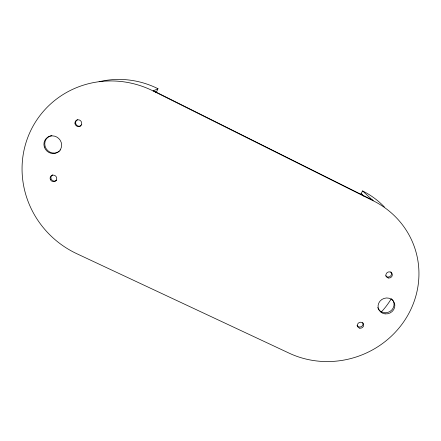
<?xml version="1.0" encoding="UTF-8"?>
<svg xmlns="http://www.w3.org/2000/svg" width="441" height="441" viewBox="0 0 441 441"><rect width="100%" height="100%" fill="white"/><g stroke="black" fill="none" stroke-linecap="round" stroke-linejoin="round"><path stroke-width="0.66" d="M99.131 81.739A86.337 83.674 37.5 0 1 157.983 88.707L156.566 91.745L155.403 92.318M363.478 196.124L361.019 193.781L362.585 190.936A83.079 79.148 -19.9 0 1 384.354 206.961M362.585 190.936L373.235 200.771A89.192 84.54 -19.3 0 1 408.366 314.284A89.192 84.54 -19.3 0 1 289.208 353.191L76.828 253.724A92.913 89.788 35.9 0 1 30.346 131.412A92.913 89.788 35.9 0 1 153.11 90.94L157.983 88.707M153.435 90.791L372.524 200.109M153.11 90.94L373.235 200.771M391.354 298.618A79.904 76.122 -19.9 0 1 381.2 312.134M361.019 193.781A79.904 76.122 -19.9 0 1 362.265 194.415M59.265 151.318A9.035 8.588 43.3 0 1 46.062 148.545A9.035 8.588 43.3 0 1 50.092 136.054M50.522 135.905A9.035 8.588 43.3 0 1 51.862 135.602M60.638 149.946A9.035 8.588 43.3 0 1 60.445 150.177M80.918 125.735A3.451 3.308 47.6 0 1 80.615 125.906M80.46 125.983A3.451 3.308 47.6 0 1 75.951 124.164A3.451 3.308 47.6 0 1 77.605 119.726M81.817 124.853A3.451 3.308 47.6 0 1 81.684 125.04M56.657 180.171A3.385 3.214 37.7 0 1 51.58 179.696A3.385 3.214 37.7 0 1 52.677 174.857M390.814 271.871A3.247 3.043 -25.6 0 1 390.241 276.347A3.247 3.043 -25.6 0 1 385.643 275.757M391.961 299.252A8.451 7.866 -22.4 0 1 390.351 311.208A8.451 7.866 -22.4 0 1 378.174 308.65M377.887 308.027A8.451 7.866 -22.4 0 1 377.7 307.515M362.717 322.597A3.181 2.96 -18.5 0 1 361.229 326.671A3.181 2.96 -18.5 0 1 357.001 325.37M385.076 313.871A8.489 7.899 -22.3 0 0 394.32 302.758A8.489 7.899 -22.3 0 0 379.96 301.186A8.489 7.899 -22.3 0 0 385.076 313.871M44.348 147.024A9.079 8.627 43.2 0 0 59.381 150.943A9.079 8.627 43.2 0 0 54.607 136.164A9.079 8.627 43.2 0 0 44.348 147.024M75.025 123.816A3.473 3.324 47.5 0 0 80.659 125.735A3.473 3.324 47.5 0 0 79.286 119.946A3.473 3.324 47.5 0 0 75.025 123.816M50.362 179.553A3.401 3.225 37.6 0 0 56.106 180.485A3.401 3.225 37.6 0 0 53.802 175.149A3.401 3.225 37.6 0 0 50.362 179.553M359.801 328.165A3.197 2.977 -18.4 0 0 363.544 324.212A3.197 2.977 -18.4 0 0 358.18 323.275A3.197 2.977 -18.4 0 0 359.801 328.165M388.758 278.028A3.263 3.054 -25.5 0 0 392.066 273.552A3.263 3.054 -25.5 0 0 386.514 273.233A3.263 3.054 -25.5 0 0 388.758 278.028"/></g></svg>
